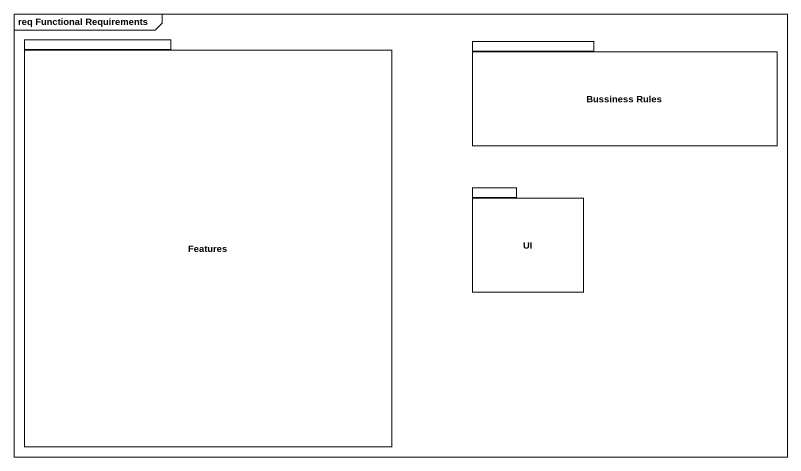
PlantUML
@startuml
mainframe req Functional Requirements
package Features {
}
package "Bussiness Rules" as Bussiness_Rules {
}
package UI {
}
@enduml
